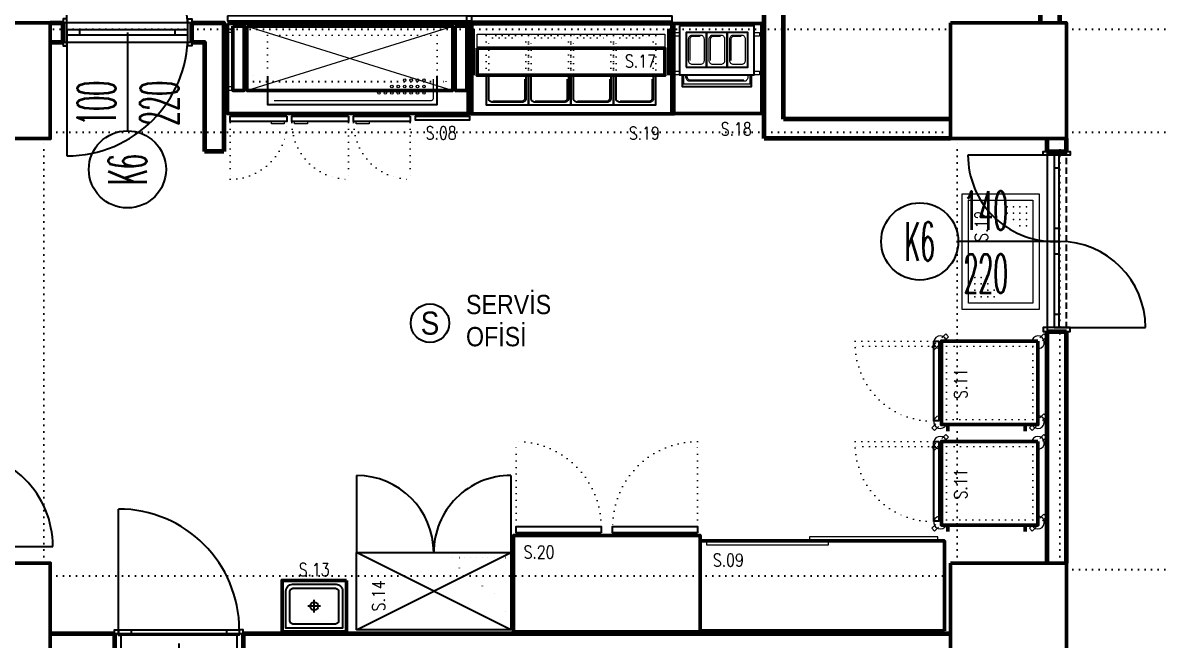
# Model space of a CAD drawing. Extents: x -228812 to 45006, y -308075 to -42938.
# Drawn here: x 42545 to 43429, y -45176 to -44696 of the extents above; entities that cross this region are included whole.
import ezdxf
from ezdxf.enums import TextEntityAlignment as Align

# ---------------------------------------------------------------- set-up
doc = ezdxf.new("R2010")
doc.units = 0
doc.header["$LTSCALE"] = 20
for name, pattern in [('( Hidden )', [0.375, 0.25, -0.125]), ('DOT', [0.25, 0, -0.25]), ('DOT2', [3.175, 0, -3.175]), ('HIDDEN', [0.375, 0.25, -0.125])]:
    doc.linetypes.add(name, pattern=pattern)
doc.layers.get('0').update_dxf_attribs({"linetype": 'CONTINUOUS', "lineweight": 15})
doc.layers.get('DEFPOINTS').update_dxf_attribs({"linetype": 'CONTINUOUS'})
for name, color, linetype, lineweight in [('-DWG_ANA', 7, 'CONTINUOUS', 50), ('-DWG_DETAY1', 7, 'CONTINUOUS', 25), ('-DWG_DETAY2', 7, 'CONTINUOUS', 15), ('-DWG_DETAY4', 7, 'DOT', 18), ('DUVAR', 7, 'CONTINUOUS', 60), ('KOLON', 7, 'CONTINUOUS', 50), ('NO', 7, 'CONTINUOUS', 30), ('PLAN', 253, 'CONTINUOUS', 15), ('yerizg-a', 7, 'CONTINUOUS', 15), ('yerizg-b', 7, 'CONTINUOUS', 9)]:
    doc.layers.add(name, color=color, linetype=linetype, lineweight=lineweight)
for name, color, linetype in [('BL-S', 42, 'CONTINUOUS'), ('KA-PEN', 5, 'CONTINUOUS'), ('KAPILAR', 5, 'CONTINUOUS'), ('KIRIS', 9, 'DOT'), ('YAZI', 170, 'CONTINUOUS'), ('YAZI_BLM_1', 7, 'CONTINUOUS'), ('YAZI_BLM_2', 10, 'CONTINUOUS')]:
    doc.layers.add(name, color=color, linetype=linetype)
doc.styles.add('BLM_YAZI', font='stylu.ttf', dxfattribs={"width": 0.8})
doc.styles.add('OLC-50', font='romans.shx', dxfattribs={"width": 0.5, "height": 0.15})
doc.styles.add('ROMANS', font='romans.shx', dxfattribs={"width": 0.8})
doc.styles.add('YAZI', font='times.ttf')
doc.dimstyles.new('BIRIM ADI', dxfattribs={"dimtxt": 30, "dimasz": 50, "dimexe": 25, "dimexo": 40, "dimgap": 15, "dimtad": 0, "dimtxsty": 'YAZI', "dimblk": 'OBLIQUE', "dimcen": 50, "dimadec": 0, "dimazin": 0, "dimtfac": 1, "dimtmove": 0, "dimatfit": 3, "dimfxl": 150, "dimfxlon": 1, "dimarcsym": 0})

# ---------------------------------------------------------------- blocks, each defined once
blk = doc.blocks.new('_OBLIQUE')
at = {"color": 0, "linetype": 'ByBlock'}
blk.add_line((-0.5, -0.5), (0.5, 0.5), dxfattribs=at)
blk = doc.blocks.new('*D9223')
at = {"layer": 'DEFPOINTS', "color": 0, "linetype": 'Continuous'}
for p in [(42561.85, -43121.04), (43962.68, -43121.04), (42566.85, -45206.04)]:
    blk.add_point(p, dxfattribs=at)
at = {"layer": 'YAZI', "color": 0, "lineweight": -2, "ltscale": 0.5}
for p, q in [((43812.68, -43121.04), (43987.68, -43121.04)), ((43962.68, -43121.04), (43962.68, -44082.77)), ((43962.68, -45206.04), (43962.68, -44244.32)), ((43812.68, -45206.04), (43987.68, -45206.04))]:
    blk.add_line(p, q, dxfattribs=at)
at = {"layer": 'YAZI', "color": 0, "linetype": 'Continuous', "lineweight": -2, "xscale": 50, "yscale": 50, "zscale": 50}
for p, rotation in [((43962.68, -43121.04), 90), ((43962.68, -45206.04), 270)]:
    blk.add_blockref('_OBLIQUE', p, dxfattribs=dict(at, rotation=rotation))
at = {"layer": 'YAZI', "color": 0, "linetype": 'Continuous', "insert": (43962.68, -44163.54), "char_height": 30, "attachment_point": 5, "rotation": 90, "style": 'YAZI'}
blk.add_mtext('MORG ', dxfattribs=at)
blk = doc.blocks.new('KOLON90')
at = {"layer": 'KOLON', "color": 4}
blk.add_lwpolyline([(-45, 45), (45, 45), (45, -45), (-45, -45)], close=True, dxfattribs=at)
blk = doc.blocks.new('*U9158')
at = {"color": 0}
for p, q in [((-3, 9.5), (-3, 103.5)), ((-87, 9.5), (-87, 5.5)), ((-13, 9.5), (-13, 5.5)), ((-50, 7.5), (-50, 7.5)), ((-3, 5.5), (-3, -88.5))]:
    blk.add_line(p, q, dxfattribs=at)
at = {"color": 0, "linetype": 'DOT', "ltscale": 20}
blk.add_line((-100, 0), (0, 0), dxfattribs=at)
at = {"color": 16}
blk.add_lwpolyline([(-50, 7.5), (-50, 84)], dxfattribs=at)
at = {"color": 0, "lineweight": -3}
for points in [[(-100, 15), (-100, 18), (-97, 18), (-97, 14), (-97, 14), (-97, 1), (-97, 1), (-97, -3), (-100, -3), (-100, 0)], [(0, 15), (0, 18), (-3, 18), (-3, 14), (-3, 14), (-3, 1), (-3, 1), (-3, -3), (0, -3), (0, 0)]]:
    blk.add_lwpolyline(points, dxfattribs=at)
at = {"color": 0}
blk.add_lwpolyline([(-97, 9.5), (-97, 5.5), (-3, 5.5), (-3, 9.5)], close=True, dxfattribs=at)
at = {"color": 16}
blk.add_circle((-50, 114), 30, dxfattribs=at)
at = {"color": 0}
for centre, start, end in [((-3, 9.5), 90, 180), ((-3, 5.5), 180, 270)]:
    blk.add_arc(centre, 94, start, end, dxfattribs=at)
at = {"color": 16, "style": 'OLC-50', "width": 0.45}
blk.add_attdef('POZ', text='', height=30, rotation=270, dxfattribs=at).set_placement((-50, 114), align=Align.MIDDLE_CENTER)
blk.add_attdef('YUK', text='', height=30, rotation=270, dxfattribs=at).set_placement((-60, 80), align=Align.TOP_LEFT)
blk.add_attdef('GEN', text='', height=30, rotation=270, dxfattribs=at).set_placement((-50, 80), align=Align.BOTTOM_LEFT)
at = {"style": 'OLC-50', "width": 0.5, "flags": 1}
for tag, p in [('KABLOK', (-158.28, -83.82)), ('KAMAHKOD', (-53.92, -83.79)), ('KAMAHNO', (-165.25, -120.56)), ('KAMAHAD', (-49.64, -120.04)), ('DUVKA', (-158.58, -156.03)), ('KARENK', (-52.63, -154.75)), ('KATIP', (-158.15, -193.98)), ('KASAMAL', (-53.89, -189.58)), ('KAMAL', (-158.73, -232.95)), ('KASARENK', (-53.47, -229.01)), ('YANGIN', (-54.16, -266.9)), ('MENFEZ', (-160.02, -268.95)), ('ACILYON', (-162.72, -303.54)), ('CEKIT', (-56.26, -303.19)), ('CARPTEK', (-165.01, -337.41)), ('FOTOSEL', (-56.79, -337.11)), ('PBAR', (-163.18, -371.07)), ('KONTROL', (-57.01, -371.07))]:
    blk.add_attdef(tag, p, '', height=30, dxfattribs=at)
blk = doc.blocks.new('*U9161')
at = {"color": 0}
for p, q in [((-3, 18), (-3, 92)), ((-67, 18), (-67, 14)), ((-13.1, 18), (-13.1, 14)), ((-40, 7.5), (-40, 7.5))]:
    blk.add_line(p, q, dxfattribs=at)
at = {"color": 0, "linetype": 'DOT', "ltscale": 20}
blk.add_line((-80, 0), (0, 0), dxfattribs=at)
at = {"color": 0, "lineweight": -3}
for points in [[(-80, 15), (-80, 18), (-77, 18), (-77, 14), (-75, 14), (-75, 1), (-77, 1), (-77, -3), (-80, -3), (-80, 0)], [(0, 15), (0, 18), (-3, 18), (-3, 14), (-5, 14), (-5, 1), (-3, 1), (-3, -3), (0, -3), (0, 0)]]:
    blk.add_lwpolyline(points, dxfattribs=at)
at = {"color": 0}
blk.add_lwpolyline([(-77, 18), (-77, 14), (-3, 14), (-3, 18)], close=True, dxfattribs=at)
at = {"color": 16}
blk.add_lwpolyline([(-40, 7.5), (-40, -69)], dxfattribs=at)
blk.add_circle((-40, -99), 30, dxfattribs=at)
blk.add_arc((-3, 18), 74, 90, 180.00033)
at = {"color": 16, "style": 'OLC-50', "width": 0.45}
blk.add_attdef('GEN', text='', height=30, rotation=90, dxfattribs=at).set_placement((-40, -65), align=Align.BOTTOM_LEFT)
blk.add_attdef('YUK', text='', height=30, rotation=90, dxfattribs=at).set_placement((-30, -65), align=Align.TOP_LEFT)
at = {"style": 'OLC-50', "width": 0.5, "flags": 1}
for tag, p in [('KABLOK', (-148.28, -83.82)), ('KAMAHKOD', (-43.92, -83.79)), ('KAMAHNO', (-155.25, -120.56)), ('KAMAHAD', (-39.64, -120.04)), ('DUVKA', (-148.58, -156.03)), ('KARENK', (-42.63, -154.75)), ('KATIP', (-148.15, -193.98)), ('KASAMAL', (-43.89, -189.58)), ('KAMAL', (-148.73, -232.95)), ('KASARENK', (-43.47, -229.01)), ('YANGIN', (-44.16, -266.9)), ('MENFEZ', (-150.02, -268.95)), ('ACILYON', (-152.72, -303.54)), ('CEKIT', (-46.26, -303.19)), ('CARPTEK', (-155.01, -337.41)), ('FOTOSEL', (-46.79, -337.11)), ('PBAR', (-153.18, -371.07)), ('KONTROL', (-47.01, -371.07))]:
    blk.add_attdef(tag, p, '', height=30, dxfattribs=at)
at = {"color": 16, "style": 'OLC-50', "width": 0.45}
blk.add_attdef('POZ', text='', height=30, rotation=90, dxfattribs=at).set_placement((-40, -99), align=Align.MIDDLE_CENTER)
blk = doc.blocks.new('*U661')
at = {"color": 0}
for p, q in [((-97, 18), (-97, 112)), ((-87, 18), (-87, 14)), ((-13, 18), (-13, 14)), ((-50, 7.5), (-50, 7.5))]:
    blk.add_line(p, q, dxfattribs=at)
at = {"color": 0, "linetype": 'DOT', "ltscale": 20}
blk.add_line((0, 0), (-100, 0), dxfattribs=at)
at = {"color": 0, "lineweight": -3}
for points in [[(-100, 15), (-100, 18), (-97, 18), (-97, 14), (-95, 14), (-95, 1), (-97, 1), (-97, -3), (-100, -3), (-100, 0)], [(0, 15), (0, 18), (-3, 18), (-3, 14), (-5, 14), (-5, 1), (-3, 1), (-3, -3), (0, -3), (0, 0)]]:
    blk.add_lwpolyline(points, dxfattribs=at)
at = {"color": 0}
blk.add_lwpolyline([(-3, 18), (-3, 14), (-97, 14), (-97, 18)], close=True, dxfattribs=at)
at = {"color": 16}
blk.add_lwpolyline([(-50, 7.5), (-50, -69)], dxfattribs=at)
blk.add_circle((-50, -99), 30, dxfattribs=at)
at = {"color": 0}
blk.add_arc((-97, 18), 94, 0, 90, dxfattribs=at)
at = {"color": 16, "style": 'OLC-50', "width": 0.45}
blk.add_attdef('GEN', text='', height=30, rotation=90, dxfattribs=at).set_placement((-50, -65), align=Align.BOTTOM_LEFT)
blk.add_attdef('YUK', text='', height=30, rotation=90, dxfattribs=at).set_placement((-40, -65), align=Align.TOP_LEFT)
at = {"style": 'OLC-50', "width": 0.5, "flags": 1}
for tag, p in [('KABLOK', (-158.28, -83.82)), ('KAMAHKOD', (-53.92, -83.79)), ('KAMAHNO', (-165.25, -120.56)), ('KAMAHAD', (-49.64, -120.04)), ('DUVKA', (-158.58, -156.03)), ('KARENK', (-52.63, -154.75)), ('KATIP', (-158.15, -193.98)), ('KASAMAL', (-53.89, -189.58)), ('KAMAL', (-158.73, -232.95)), ('KASARENK', (-53.47, -229.01)), ('YANGIN', (-54.16, -266.9)), ('MENFEZ', (-160.02, -268.95)), ('ACILYON', (-162.72, -303.54)), ('CEKIT', (-56.26, -303.19)), ('CARPTEK', (-165.01, -337.41)), ('FOTOSEL', (-56.79, -337.11)), ('PBAR', (-163.18, -371.07)), ('KONTROL', (-57.01, -371.07))]:
    blk.add_attdef(tag, p, '', height=30, dxfattribs=at)
at = {"color": 16, "style": 'OLC-50', "width": 0.45}
blk.add_attdef('POZ', text='', height=30, rotation=90, dxfattribs=at).set_placement((-50, -99), align=Align.MIDDLE_CENTER)
blk = doc.blocks.new('*U9162')
for p, q in [((-3, 9.5), (-3, 76.5)), ((-137, 5.5), (-137, -61.5))]:
    blk.add_line(p, q)
at = {"color": 0}
for p, q in [((-127, 9.5), (-127, 5.5)), ((-80.1, 9.5), (-80.1, 5.5)), ((-60, 9.5), (-60, 5.5)), ((-13.1, 9.5), (-13.1, 5.5)), ((-70, 7.5), (-70, 7.5))]:
    blk.add_line(p, q, dxfattribs=at)
at = {"color": 0, "linetype": 'DOT', "ltscale": 20}
blk.add_line((-137, 0), (-3, 0), dxfattribs=at)
at = {"color": 0, "lineweight": -3}
for points in [[(-140, 15), (-140, 18), (-137, 18), (-137, 14), (-137, 14), (-137, 1), (-137, 1), (-137, -3), (-140, -3), (-140, 0)], [(0, 15), (0, 18), (-3, 18), (-3, 14), (-3, 14), (-3, 1), (-3, 1), (-3, -3), (0, -3), (0, 0)]]:
    blk.add_lwpolyline(points, dxfattribs=at)
at = {"color": 0}
for points in [[(-137, 9.5), (-137, 5.5), (-70, 5.5), (-70, 9.5)], [(-70, 9.5), (-70, 5.5), (-3, 5.5), (-3, 9.5)]]:
    blk.add_lwpolyline(points, close=True, dxfattribs=at)
at = {"color": 16}
blk.add_lwpolyline([(-70, 7.5), (-70, -69)], dxfattribs=at)
blk.add_circle((-70, -99), 30, dxfattribs=at)
for centre, start, end in [((-3, 9.5), 90, 180), ((-137, 5.5), 270, 0)]:
    blk.add_arc(centre, 67, start, end)
at = {"color": 16, "style": 'OLC-50', "width": 0.45}
blk.add_attdef('GEN', text='', height=30, rotation=90, dxfattribs=at).set_placement((-70, -65), align=Align.BOTTOM_LEFT)
blk.add_attdef('YUK', text='', height=30, rotation=90, dxfattribs=at).set_placement((-60, -65), align=Align.TOP_LEFT)
at = {"style": 'OLC-50', "width": 0.5, "flags": 1}
for tag, p in [('KABLOK', (-178.28, -83.82)), ('KAMAHKOD', (-73.92, -83.79)), ('KAMAHNO', (-185.25, -120.56)), ('KAMAHAD', (-69.64, -120.04)), ('DUVKA', (-178.58, -156.03)), ('KARENK', (-72.63, -154.75)), ('KATIP', (-178.15, -193.98)), ('KASAMAL', (-73.89, -189.58)), ('KAMAL', (-178.73, -232.95)), ('KASARENK', (-73.47, -229.01)), ('YANGIN', (-74.16, -266.9)), ('MENFEZ', (-180.02, -268.95)), ('ACILYON', (-182.72, -303.54)), ('CEKIT', (-76.26, -303.19)), ('CARPTEK', (-185.01, -337.41)), ('FOTOSEL', (-76.79, -337.11)), ('PBAR', (-183.18, -371.07)), ('KONTROL', (-77.01, -371.07))]:
    blk.add_attdef(tag, p, '', height=30, dxfattribs=at)
at = {"color": 16, "style": 'OLC-50', "width": 0.45}
blk.add_attdef('POZ', text='', height=30, rotation=90, dxfattribs=at).set_placement((-70, -99), align=Align.MIDDLE_CENTER)
blk = doc.blocks.new('GN-11')
at = {"layer": '-DWG_DETAY1', "color": 0}
blk.add_lwpolyline([(0, -32), (0, -54), (33, -54), (33, -32)], dxfattribs=at)
for points in [[(28, -52), (5, -52, -0.414214), (2, -49), (2, -32, -0.414214)], [(31, -32), (31, -49, -0.414214), (28, -52)]]:
    blk.add_lwpolyline(points, format="xyb", dxfattribs=at)
at = {"layer": '-DWG_DETAY1', "color": 0, "const_width": 1}
blk.add_lwpolyline([(30, -34), (30, -48.8, -0.414214), (27.8, -51), (5, -51)], format="xyb", dxfattribs=at)
at = {"layer": '-DWG_DETAY4', "color": 0}
for points in [[(33, 0), (0, 0), (0, -32)], [(33, -32), (33, 0)]]:
    blk.add_lwpolyline(points, dxfattribs=at)
blk.add_lwpolyline([(2, -32), (2, -5, -0.414214), (5, -2), (28, -2, -0.414214), (31, -5), (31, -32, -0.414214)], format="xyb", dxfattribs=at)
blk = doc.blocks.new('KSN160')
at = {"layer": '-DWG_ANA', "color": 0}
blk.add_lwpolyline([(0, 0), (160, 0), (160, -70), (0, -70)], close=True, dxfattribs=at)
at = {"layer": '-DWG_DETAY1', "color": 0, "linetype": 'Continuous'}
for p in [(14, -9), (47, -9), (80, -9), (113, -9)]:
    blk.add_blockref('GN-11', p, dxfattribs=at)
at = {"layer": 'NO', "linetype": 'Continuous', "style": 'ROMANS', "width": 0.8}
blk.add_attdef('NO', text='', height=10, dxfattribs=at).set_placement((137, -85), align=Align.MIDDLE)
blk = doc.blocks.new('GN14')
at = {"layer": '-DWG_DETAY1', "color": 0}
blk.add_lwpolyline([(0, -27), (16, -27), (16, 0), (0, 0)], close=True, dxfattribs=at)
at = {"layer": '-DWG_DETAY2', "color": 0}
blk.add_lwpolyline([(5, -2), (11, -2, -0.414214), (14, -5), (14, -22, -0.414214), (11, -25), (5, -25, -0.414214), (2, -22), (2, -5, -0.414214)], format="xyb", close=True, dxfattribs=at)
at = {"layer": '-DWG_DETAY2', "color": 0, "const_width": 1}
blk.add_lwpolyline([(3, -22), (3, -5.2, -0.414214), (5.2, -3), (11, -3)], format="xyb", dxfattribs=at)
blk = doc.blocks.new('KKN073')
at = {"layer": '-DWG_ANA', "color": 0}
blk.add_lwpolyline([(0, 0), (0, -70), (70, -70), (70, 0)], close=True, dxfattribs=at)
at = {"layer": '-DWG_DETAY1', "color": 0}
blk.add_lwpolyline([(6, -2), (6, -40), (64, -40), (64, -2)], close=True, dxfattribs=at)
for points in [[(8, -41), (8, -49), (62, -49), (62, -41)], [(61, -47), (61, -41)]]:
    blk.add_lwpolyline(points, dxfattribs=at)
blk.add_lwpolyline([(11, -42), (11, -41, -0.475611)], format="xyb", dxfattribs=at)
at = {"layer": '-DWG_DETAY2', "color": 0}
for points in [[(2, -7), (6, -7), (6, -10), (2, -10)], [(64, -7), (68, -7), (68, -10), (64, -10)], [(2, -37), (6, -37), (6, -40), (2, -40)], [(64, -37), (68, -37), (68, -40), (64, -40)]]:
    blk.add_lwpolyline(points, close=True, dxfattribs=at)
blk.add_lwpolyline([(9, -41), (9, -47), (61, -47)], dxfattribs=at)
blk.add_lwpolyline([(59, -41), (59, -42, -0.414214), (56, -45), (14, -45, -0.414214), (11, -42)], format="xyb", dxfattribs=at)
at = {"layer": '-DWG_DETAY2', "color": 0, "const_width": 1}
blk.add_lwpolyline([(56, -44), (14.2, -44, -0.414214), (12, -41.8), (12, -41)], format="xyb", dxfattribs=at)
at = {"layer": '-DWG_DETAY1', "color": 0}
for p in [(11, -7), (27, -7), (43, -7)]:
    blk.add_blockref('GN14', p, dxfattribs=at)
at = {"layer": 'NO', "linetype": 'Continuous', "style": 'ROMANS', "width": 0.8}
blk.add_attdef('NO', text='', height=10, dxfattribs=at).set_placement((50, -82), align=Align.MIDDLE)
blk = doc.blocks.new('KRN160')
at = {"layer": '-DWG_ANA', "color": 0}
for points in [[(4, -40), (4, -4)], [(156, -40), (156, -4)]]:
    blk.add_lwpolyline(points, dxfattribs=at)
blk.add_lwpolyline([(7, -19), (153, -19), (153, -40), (7, -40)], close=True, dxfattribs=at)
at = {"layer": '-DWG_DETAY2', "color": 0}
blk.add_lwpolyline([(7, -19), (7, -8), (153, -8), (153, -19)], close=True, dxfattribs=at)
at = {"color": 0}
blk.add_point((0, 0), dxfattribs=at)
at = {"layer": 'NO', "linetype": 'Continuous', "style": 'ROMANS', "width": 0.8}
blk.add_attdef('NO', text='', height=10, dxfattribs=at).set_placement((134, -29), align=Align.MIDDLE)
blk = doc.blocks.new('KLN160')
at = {"layer": '-DWG_DETAY1', "color": 0}
for points in [[(0, 30), (0, 26), (160, 26), (160, 30)], [(0, 22), (0, 18), (160, 18), (160, 22)], [(0, 14), (0, 10), (160, 10), (160, 14)], [(0, 6), (0, 2), (160, 2), (160, 6)]]:
    blk.add_lwpolyline(points, close=True, dxfattribs=at)
at = {"layer": '-DWG_DETAY2', "color": 0}
for points in [[(4, 26), (4, 22)], [(4, 18), (4, 14)], [(156, 26), (156, 22)], [(156, 18), (156, 14)], [(4, 10), (4, 6)], [(156, 10), (156, 6)], [(4, 2), (4, 0)], [(156, 2), (156, 0)]]:
    blk.add_lwpolyline(points, dxfattribs=at)
at = {"layer": 'NO', "linetype": 'Continuous', "style": 'ROMANS', "width": 0.8}
blk.add_attdef('NO', text='', height=10, dxfattribs=at).set_placement((137, 45), align=Align.MIDDLE)
blk = doc.blocks.new('SBT_KL')
at = {"layer": '-DWG_DETAY1', "color": 0}
blk.add_lwpolyline([(46, -2), (46, -6), (2, -6), (2, -2)], close=True, dxfattribs=at)
at = {"layer": '-DWG_DETAY2', "color": 0}
blk.add_lwpolyline([(44, -6), (44, -8), (34, -8), (34, -6)], dxfattribs=at)
at = {"layer": '-DWG_DETAY4', "color": 0}
blk.add_lwpolyline([(2, -7), (2, -51.01, 0.414214), (46.01, -7)], format="xyb", dxfattribs=at)
blk = doc.blocks.new('SBT_KR')
at = {"layer": '-DWG_DETAY1', "color": 0}
blk.add_lwpolyline([(-2, -2), (-2, -6), (-46, -6), (-46, -2)], close=True, dxfattribs=at)
at = {"layer": '-DWG_DETAY2', "color": 0}
blk.add_lwpolyline([(-34, -6), (-34, -8), (-44, -8), (-44, -6)], dxfattribs=at)
at = {"layer": '-DWG_DETAY4', "color": 0}
blk.add_lwpolyline([(-2, -7), (-2, -51.01, -0.414214), (-46.01, -7)], format="xyb", dxfattribs=at)
blk = doc.blocks.new('KVB190')
at = {"layer": '-DWG_ANA', "color": 0}
for points in [[(0, 0), (190, 0), (190, -70), (0, -70)], [(4, -2), (13, -2), (13, -52), (4, -52)], [(15, -2), (175, -2), (175, -52), (15, -52)], [(177, -2), (186, -2), (186, -52), (177, -52)]]:
    blk.add_lwpolyline(points, close=True, dxfattribs=at)
at = {"layer": '-DWG_DETAY1', "color": 0, "linetype": 'DOT'}
blk.add_lwpolyline([(20, -40), (20, -45), (170, -45), (170, -40)], dxfattribs=at)
at = {"layer": '-DWG_DETAY1', "color": 0}
blk.add_lwpolyline([(31, -41), (31, -63), (163, -63), (163, -41)], dxfattribs=at)
at = {"layer": '-DWG_DETAY1', "color": 0, "const_width": 1}
blk.add_lwpolyline([(160, -43), (160, -57.8, -0.414214), (157.8, -60), (36, -60)], format="xyb", dxfattribs=at)
at = {"layer": '-DWG_DETAY1', "color": 0}
blk.add_lwpolyline([(188, -72), (188, -75), (146, -75), (146, -72)], close=True, dxfattribs=at)
at = {"layer": '-DWG_DETAY2', "color": 0}
for points in [[(1, -4), (4, -4), (4, -7), (1, -7)], [(186, -4), (189, -4), (189, -7), (186, -7)], [(1, -49), (4, -49), (4, -52), (1, -52)], [(186, -49), (189, -49), (189, -52), (186, -52)]]:
    blk.add_lwpolyline(points, close=True, dxfattribs=at)
for points in [[(15, -52), (175, -2)], [(15, -2), (175, -52)]]:
    blk.add_lwpolyline(points, dxfattribs=at)
for centre in [(137.66, -43.98), (142.66, -43.98), (147.66, -43.98), (152.66, -43.98), (117.66, -53.98), (122.66, -53.98), (127.66, -48.98), (127.66, -53.98), (132.66, -48.98), (132.66, -53.98), (137.66, -48.98), (137.66, -53.98), (142.66, -48.98), (142.66, -53.98), (147.66, -48.98), (147.66, -53.98), (152.66, -48.98), (152.66, -53.98)]:
    blk.add_circle(centre, 1, dxfattribs=at)
at = {"layer": '-DWG_DETAY4', "color": 0}
blk.add_lwpolyline([(163, -41), (163, -9), (31, -9), (31, -41)], dxfattribs=at)
at = {"layer": '-DWG_DETAY1', "color": 0, "linetype": 'Continuous'}
for name, p in [('SBT_KL', (0, -70)), ('SBT_KR', (96, -70)), ('SBT_KR', (144, -70))]:
    blk.add_blockref(name, p, dxfattribs=at)
at = {"layer": 'NO', "linetype": 'Continuous', "style": 'ROMANS', "width": 0.8}
blk.add_attdef('NO', text='', height=10, dxfattribs=at).set_placement((166, -85), align=Align.MIDDLE)
blk = doc.blocks.new('KLN190')
at = {"layer": '-DWG_DETAY1', "color": 0}
for points in [[(0, 30), (0, 26), (190, 26), (190, 30)], [(0, 22), (0, 18), (190, 18), (190, 22)], [(0, 14), (0, 10), (190, 10), (190, 14)], [(0, 6), (0, 2), (190, 2), (190, 6)]]:
    blk.add_lwpolyline(points, close=True, dxfattribs=at)
at = {"layer": '-DWG_DETAY2', "color": 0}
for points in [[(4, 26), (4, 22)], [(4, 18), (4, 14)], [(186, 26), (186, 22)], [(186, 18), (186, 14)], [(4, 10), (4, 6)], [(186, 10), (186, 6)], [(4, 2), (4, 0)], [(186, 2), (186, 0)]]:
    blk.add_lwpolyline(points, dxfattribs=at)
at = {"layer": 'NO', "linetype": 'Continuous', "style": 'ROMANS', "width": 0.8}
blk.add_attdef('NO', text='', height=10, dxfattribs=at).set_placement((167, 45), align=Align.MIDDLE)
blk = doc.blocks.new('1YB-E90')
at = {"layer": 'yerizg-a', "color": 0}
blk.add_lwpolyline([(0, 0), (90, 0), (90, -60), (0, -60)], close=True, dxfattribs=at)
at = {"layer": 'yerizg-b', "color": 0}
blk.add_lwpolyline([(5, -5), (85, -5), (85, -55), (5, -55)], close=True, dxfattribs=at)
at = {"layer": 'yerizg-b', "color": 0, "linetype": 'Continuous'}
for p in [(10, -10), (10, -15), (15, -10), (15, -15), (20, -10), (20, -15), (25, -10), (25, -15), (10, -20), (10, -25), (15, -20), (15, -25), (20, -20), (75, -35), (80, -35), (70, -40), (75, -40), (80, -40), (65, -45), (65, -50), (70, -45), (70, -50), (75, -45), (75, -50), (80, -45), (80, -50)]:
    blk.add_point(p, dxfattribs=at)
at = {"layer": 'NO', "linetype": 'Continuous', "style": 'ROMANS', "width": 0.8}
blk.add_attdef('NO', text='', height=10, dxfattribs=at).set_placement((25.2, -45), align=Align.MIDDLE)
blk = doc.blocks.new('ABS101')
at = {"layer": '-DWG_ANA', "color": 0, "linetype": 'Continuous'}
blk.add_lwpolyline([(0, 0), (65, 0), (65, -75), (0, -75)], close=True, dxfattribs=at)
at = {"layer": '-DWG_ANA', "color": 0}
for points in [[(65, -10), (70, -10)], [(65, -70), (70, -70)]]:
    blk.add_lwpolyline(points, dxfattribs=at)
at = {"layer": '-DWG_DETAY1', "color": 0}
blk.add_lwpolyline([(0, -77), (62, -77), (62, -81), (0, -81)], close=True, dxfattribs=at)
at = {"layer": '-DWG_DETAY2', "color": 0, "linetype": 'HIDDEN'}
for points in [[(-2.39, 1.39), (-5.49, 4.49), (-3.36, 6.61), (-0.23, 3.47)], [(59.61, 1.39), (56.51, 4.49), (58.64, 6.61), (61.77, 3.47)], [(64.39, -3.39), (67.49, -6.49), (69.61, -4.36), (66.47, -1.23)], [(-2.39, -74.61), (-5.49, -71.51), (-3.36, -69.39), (-0.23, -72.53)], [(1.39, -79.39), (4.49, -82.49), (6.61, -80.36), (3.47, -77.23)], [(64.39, -79.39), (67.49, -82.49), (69.61, -80.36), (66.47, -77.23)]]:
    blk.add_lwpolyline(points, dxfattribs=at)
at = {"layer": '-DWG_DETAY2', "color": 0}
for centre, start, end in [((1, 0), 348.46304, 246.42182), ((63, 0), 293.57818, 191.53696), ((1, -76), 113.57818, 11.53696), ((63, -76), 168.46304, 66.42182)]:
    blk.add_arc(centre, 5, start, end, dxfattribs=at)
at = {"layer": '-DWG_DETAY4', "color": 0}
for points in [[(61, -4), (4, -4), (4, -71), (61, -71)], [(4, -80), (4, -142), (0, -142), (0, -80)]]:
    blk.add_lwpolyline(points, close=True, dxfattribs=at)
blk.add_lwpolyline([(5, -142), (5, -142.01, 0.42427), (62, -77)], format="xyb", dxfattribs=at)
at = {"layer": 'NO', "linetype": 'Continuous', "style": 'ROMANS', "width": 0.8}
blk.add_attdef('NO', text='', height=10, dxfattribs=at).set_placement((33, -60), align=Align.MIDDLE)
blk = doc.blocks.new('T_190')
at = {"layer": '-DWG_ANA', "color": 0}
blk.add_lwpolyline([(0, 0), (190, 0), (190, -70), (0, -70)], close=True, dxfattribs=at)
blk = doc.blocks.new('T_K19')
at = {"layer": '-DWG_DETAY2', "color": 0, "linetype": 'Continuous'}
for points in [[(5, 0), (5, -3), (105, -3), (105, 0)], [(90, 3), (90, 0), (185, 0), (185, 3)]]:
    blk.add_lwpolyline(points, close=True, dxfattribs=at)
blk = doc.blocks.new('TCD190-S')
at = {"layer": 'PLAN', "color": 0, "linetype": 'Continuous'}
for name, p in [('T_190', (0, 0)), ('T_K19', (0, -70))]:
    blk.add_blockref(name, p, dxfattribs=at)
at = {"layer": 'NO', "linetype": 'Continuous', "style": 'ROMANS', "width": 0.8}
blk.add_attdef('NO', text='', height=10, dxfattribs=at).set_placement((168, -55), align=Align.MIDDLE)
blk = doc.blocks.new('SDN140')
at = {"layer": '-DWG_ANA', "color": 0}
blk.add_lwpolyline([(0, 0), (145, 0), (145, -75), (0, -75)], close=True, dxfattribs=at)
at = {"layer": '-DWG_DETAY1', "color": 0}
for points in [[(2, -77), (68, -77), (68, -82), (2, -82)], [(77, -77), (143, -77), (143, -82), (77, -82)]]:
    blk.add_lwpolyline(points, close=True, dxfattribs=at)
at = {"layer": '-DWG_DETAY4', "color": 0}
for points in [[(2, -82), (2, -148, 0.414214), (68, -82, 0.414214)], [(143, -82), (143, -148, -0.414214), (77, -82, -0.414214)]]:
    blk.add_lwpolyline(points, format="xyb", dxfattribs=at)
at = {"layer": 'NO', "linetype": 'Continuous', "style": 'ROMANS', "width": 0.8}
blk.add_attdef('NO', text='', height=10, dxfattribs=at).set_placement((125.2, -62), align=Align.MIDDLE)
blk = doc.blocks.new('EEN102D')
at = {"layer": '-DWG_ANA', "color": 0}
blk.add_lwpolyline([(0, -40), (0, 0), (50, 0), (50, -40)], close=True, dxfattribs=at)
at = {"layer": '-DWG_DETAY1', "color": 0}
for points in [[(3, -32), (3, -3), (47, -3), (47, -32, -0.414214), (42, -37), (8, -37, -0.414214)], [(9, -6), (41, -6, -0.414214), (44, -9), (44, -31, -0.414214), (41, -34), (9, -34, -0.414214), (6, -31), (6, -9, -0.414214)]]:
    blk.add_lwpolyline(points, format="xyb", close=True, dxfattribs=at)
for points in [[(25, -15), (25, -25)], [(20, -20), (30, -20)]]:
    blk.add_lwpolyline(points, dxfattribs=at)
blk.add_circle((25, -20), 3.16, dxfattribs=at)
at = {"layer": 'NO', "linetype": 'Continuous', "style": 'ROMANS', "width": 0.8}
blk.add_attdef('NO', text='', height=10, dxfattribs=at).set_placement((25.04, -48.4), align=Align.MIDDLE)
blk = doc.blocks.new('jb-ts2a')
at = {"layer": 'YAZI_BLM_1'}
blk.add_circle((0, 0), 15, dxfattribs=at)
at = {"layer": 'YAZI_BLM_1', "style": 'BLM_YAZI', "width": 0.9}
for s, p in [('SERVİS', (28, 7)), ('OFİSİ', (28, -18))]:
    blk.add_text(s, height=15, dxfattribs=at).set_placement(p)
at = {"layer": 'YAZI_BLM_2', "style": 'BLM_YAZI', "width": 0.9}
blk.add_text('S', height=18, dxfattribs=at).set_placement((0, 0), align=Align.MIDDLE)
blk = doc.blocks.new('RED126')
at = {"color": 0}
for points in [[(-120, 0), (-60, 0)], [(0, -120), (-60, -120), (-60, 0), (0, 0), (0, -120)], [(0, 0), (-60, -120)], [(0, -120), (-60, 0)], [(-120, -120), (-60, -120)]]:
    blk.add_lwpolyline(points, dxfattribs=at)
at = {"color": 0, "linetype": 'DOT2'}
for points in [[(-14, -4), (-56, -4), (-56, -9), (-19, -9)], [(-28, -13), (-56, -13), (-56, -18), (-32, -18)], [(-34, -22), (-56, -22), (-56, -27), (-41, -27)], [(-43, -31), (-56, -31), (-56, -36), (-46, -36)], [(-48, -40), (-56, -40), (-56, -45), (-50, -45)]]:
    blk.add_lwpolyline(points, dxfattribs=at)
at = {"color": 0}
for centre, start, end in [((-60, 0), 180, 270), ((-60, -120), 90, 180)]:
    blk.add_arc(centre, 60, start, end, dxfattribs=at)
blk = doc.blocks.new('Ekmek dolab')
at = {"linetype": 'Continuous'}
blk.add_blockref('RED126', (28.39, 52.87), dxfattribs=at)
at = {"layer": 'NO', "linetype": 'Continuous', "style": 'ROMANS', "width": 0.8}
blk.add_attdef('NO', text='', height=10, dxfattribs=at).set_placement((2, -50), align=Align.MIDDLE)

msp = doc.modelspace()

# ---------------------------------------------------------------- linework, layer by layer
at = {"layer": 'DEFPOINTS'}
for p, q in [((42701.851, -44796.043), (42701.851, -44696.043)), ((43121.851, -44696.043), (43121.851, -44786.043)), ((42566.851, -44786.043), (42566.851, -44711.043)), ((42566.851, -44711.043), (42686.851, -44711.043)), ((42686.851, -44711.043), (42686.851, -44796.043)), ((42491.851, -44786.043), (42566.851, -44786.043)), ((43121.851, -44786.043), (43341.851, -44786.043)), ((43341.851, -44786.043), (43341.851, -45116.043)), ((42686.851, -44796.043), (42701.851, -44796.043)), ((42566.851, -45116.043), (42491.851, -45116.043)), ((42566.851, -45171.043), (42566.851, -45116.043)), ((43341.851, -45116.043), (43266.851, -45116.043)), ((43266.851, -45116.043), (43266.851, -45171.043)), ((43266.851, -45171.043), (42566.851, -45171.043))]:
    msp.add_line(p, q, dxfattribs=at)
at = {"layer": 'DEFPOINTS', "color": 7, "linetype": '( Hidden )'}
msp.add_lwpolyline([(43617.615, -46771.043), (43356.851, -46771.043), (43356.851, -44696.043), (43351.851, -44696.043), (43351.851, -43996.043)], dxfattribs=at)
at = {"layer": 'DEFPOINTS'}
msp.add_lwpolyline([(42701.851, -44696.043), (42151.851, -44696.043), (42151.851, -45171.043), (41776.851, -45171.043), (41776.851, -45116.043), (41686.851, -45116.043), (41686.851, -45171.043), (40986.851, -45171.043), (40986.851, -44231.043), (43121.851, -44231.043), (43121.851, -44696.043)], dxfattribs=at)
at = {"layer": 'DEFPOINTS', "color": 7, "linetype": '( Hidden )'}
msp.add_lwpolyline([(43136.851, -44231.043), (43336.851, -44231.043), (43336.851, -44696.043), (43266.851, -44696.043), (43266.851, -44771.043), (43136.851, -44771.043)], close=True, dxfattribs=at)
at = {"layer": 'DUVAR', "color": 2}
for p, q in [((43121.851, -44786.043), (43121.851, -44231.043)), ((43136.851, -44771.043), (43136.851, -44231.043)), ((42576.851, -44711.043), (42576.851, -44696.043)), ((42676.851, -44711.043), (42676.851, -44696.043)), ((43266.851, -44771.043), (43136.851, -44771.043)), ((43266.851, -44786.043), (43121.851, -44786.043)), ((43341.851, -44796.043), (43341.851, -44786.043)), ((43356.851, -44796.043), (43356.851, -44786.043)), ((42701.851, -44796.043), (42686.851, -44796.043)), ((43341.851, -44796.043), (43356.851, -44796.043)), ((43341.851, -45116.043), (43341.851, -44936.043)), ((43341.851, -44936.043), (43356.851, -44936.043)), ((43356.851, -45116.043), (43356.851, -44936.043)), ((42616.851, -45171.043), (42566.851, -45171.043)), ((42616.851, -45171.043), (42616.851, -45186.043)), ((43266.851, -45171.043), (42716.851, -45171.043)), ((42716.851, -45171.043), (42716.851, -45186.043))]:
    msp.add_line(p, q, dxfattribs=at)
at = {"layer": 'DUVAR', "color": 2, "ltscale": 0.5}
for p, q in [((43336.851, -44696.043), (43336.851, -44346.043)), ((43351.851, -44696.043), (43351.851, -44346.043))]:
    msp.add_line(p, q, dxfattribs=at)
at = {"layer": 'DUVAR', "color": 2}
for points in [[(42566.851, -44696.043), (42576.851, -44696.043)], [(42676.851, -44696.043), (42701.851, -44696.043), (42701.851, -44796.043)], [(42566.851, -44711.043), (42576.851, -44711.043)], [(42676.851, -44711.043), (42686.851, -44711.043), (42686.851, -44796.043)]]:
    msp.add_lwpolyline(points, dxfattribs=at)
at = {"layer": 'KIRIS', "color": 251}
for p, q in [((42569.352, -44701.043), (43269.352, -44701.043)), ((43356.851, -44701.043), (44056.851, -44701.043)), ((42566.851, -44781.043), (43266.851, -44781.043)), ((43356.851, -44781.043), (44056.851, -44781.043)), ((42561.851, -45116.043), (42561.851, -44786.043)), ((43271.851, -45116.043), (43271.851, -44786.043)), ((43351.851, -45116.043), (43351.851, -44786.043)), ((42566.851, -45126.043), (43266.851, -45126.043)), ((43356.851, -45121.043), (44056.851, -45121.043))]:
    msp.add_line(p, q, dxfattribs=at)

# ---------------------------------------------------------------- block references
at = {"linetype": 'Continuous'}
msp.add_blockref('jb-ts2a', (42862.09, -44929.543), dxfattribs=at)
at = {"layer": 'BL-S', "linetype": 'Continuous'}
for name, p, values in [('KLN190', (42704.75, -44696.685), {'NO': 'S.05'}), ('KLN160', (42890.392, -44696.871), {'NO': 'S.16'}), ('KVB190', (42704.75, -44696.685), {'NO': 'S.08'}), ('KSN160', (42891.711, -44696.871), {'NO': 'S.19'}), ('KRN160', (42891.711, -44696.871), {'NO': 'S.17'}), ('KKN073', (43050.173, -44696.58), {'NO': 'S.18'})]:
    msp.add_blockref(name, p, dxfattribs=at).add_auto_attribs(values)
ref = msp.add_blockref('1YB-E90', (43335.728, -44829.012), dxfattribs=dict(at, rotation=270))
ref.add_attrib('NO', 'S.12', dxfattribs={"layer": 'NO', "linetype": 'Continuous', "height": 10, "rotation": 90, "style": 'ROMANS', "width": 0.8}).set_placement((43290.728, -44854.217), align=Align.MIDDLE)
ref = msp.add_blockref('ABS101', (43334.724, -44943.456), dxfattribs=dict(at, rotation=270))
ref.add_attrib('NO', 'S.11', dxfattribs={"layer": 'NO', "linetype": 'Continuous', "height": 10, "rotation": 90, "style": 'ROMANS', "width": 0.8}).set_placement((43274.724, -44976.456), align=Align.MIDDLE)
ref = msp.add_blockref('ABS101', (43334.724, -45021.543), dxfattribs=dict(at, rotation=270))
ref.add_attrib('NO', 'S.11', dxfattribs={"layer": 'NO', "linetype": 'Continuous', "height": 10, "rotation": 90, "style": 'ROMANS', "width": 0.8}).set_placement((43274.724, -45054.543), align=Align.MIDDLE)
ref = msp.add_blockref('SDN140', (43072.09, -45169.543), dxfattribs=dict(at, rotation=180))
ref.add_attrib('NO', 'S.20', dxfattribs={"layer": 'NO', "linetype": 'Continuous', "height": 10, "style": 'ROMANS', "width": 0.8}).set_placement((42946.886, -45107.543), align=Align.MIDDLE)
ref = msp.add_blockref('Ekmek dolab', (42872.09, -45139.543), dxfattribs=dict(at, rotation=270))
ref.add_attrib('NO', 'S.14', dxfattribs={"layer": 'NO', "linetype": 'Continuous', "height": 10, "rotation": 90, "style": 'ROMANS', "width": 0.8}).set_placement((42822.09, -45141.543), align=Align.MIDDLE)
ref = msp.add_blockref('TCD190-S', (43262.039, -45168.759), dxfattribs=dict(at, rotation=180))
ref.add_attrib('NO', 'S.09', dxfattribs={"layer": 'NO', "linetype": 'Continuous', "height": 10, "style": 'ROMANS', "width": 0.8}).set_placement((43094.039, -45113.759), align=Align.MIDDLE)
ref = msp.add_blockref('EEN102D', (42797.09, -45169.543), dxfattribs=dict(at, rotation=180))
ref.add_attrib('NO', 'S.13', dxfattribs={"layer": 'NO', "linetype": 'Continuous', "height": 10, "style": 'ROMANS', "width": 0.8}).set_placement((42772.049, -45121.147), align=Align.MIDDLE)
at = {"layer": 'KA-PEN'}
for name, p, rotation, values in [('*U9158', (42576.851, -44696.043), 180, {'POZ': 'K6', 'GEN': '100', 'YUK': '220'}), ('*U9162', (43341.851, -44936.043), 270, {'POZ': 'K6', 'GEN': '140', 'YUK': '220'}), ('*U9161', (42476.851, -45106.043), 270, {'POZ': 'K1', 'GEN': '80', 'YUK': '220'})]:
    msp.add_blockref(name, p, dxfattribs=dict(at, rotation=rotation)).add_auto_attribs(values)
at = {"layer": 'KAPILAR'}
msp.add_blockref('*U661', (42716.851, -45186.043), dxfattribs=at).add_auto_attribs({'POZ': 'K3', 'GEN': '100', 'YUK': '220'})
at = {"layer": 'KOLON', "color": 1}
for p in [(42521.851, -44741.043), (43311.851, -44741.043), (42521.851, -45161.043), (43311.851, -45161.043)]:
    msp.add_blockref('KOLON90', p, dxfattribs=at)

# ---------------------------------------------------------------- dimensions: what is measured, and where the dimension line sits
at = {"layer": 'YAZI', "ltscale": 0.5}
dim = msp.add_linear_dim(base=(43962.68, -43121.043), p1=(42566.851, -45206.043), p2=(42561.851, -43121.043), angle=90, text='MORG ', dimstyle='BIRIM ADI', override={"dimtmove": 1}, dxfattribs=at)
dim.commit()
dim.dimension.update_dxf_attribs({"geometry": '*D9223', "text_midpoint": (43962.68, -44163.543)})

doc.saveas('drawing.dxf')
